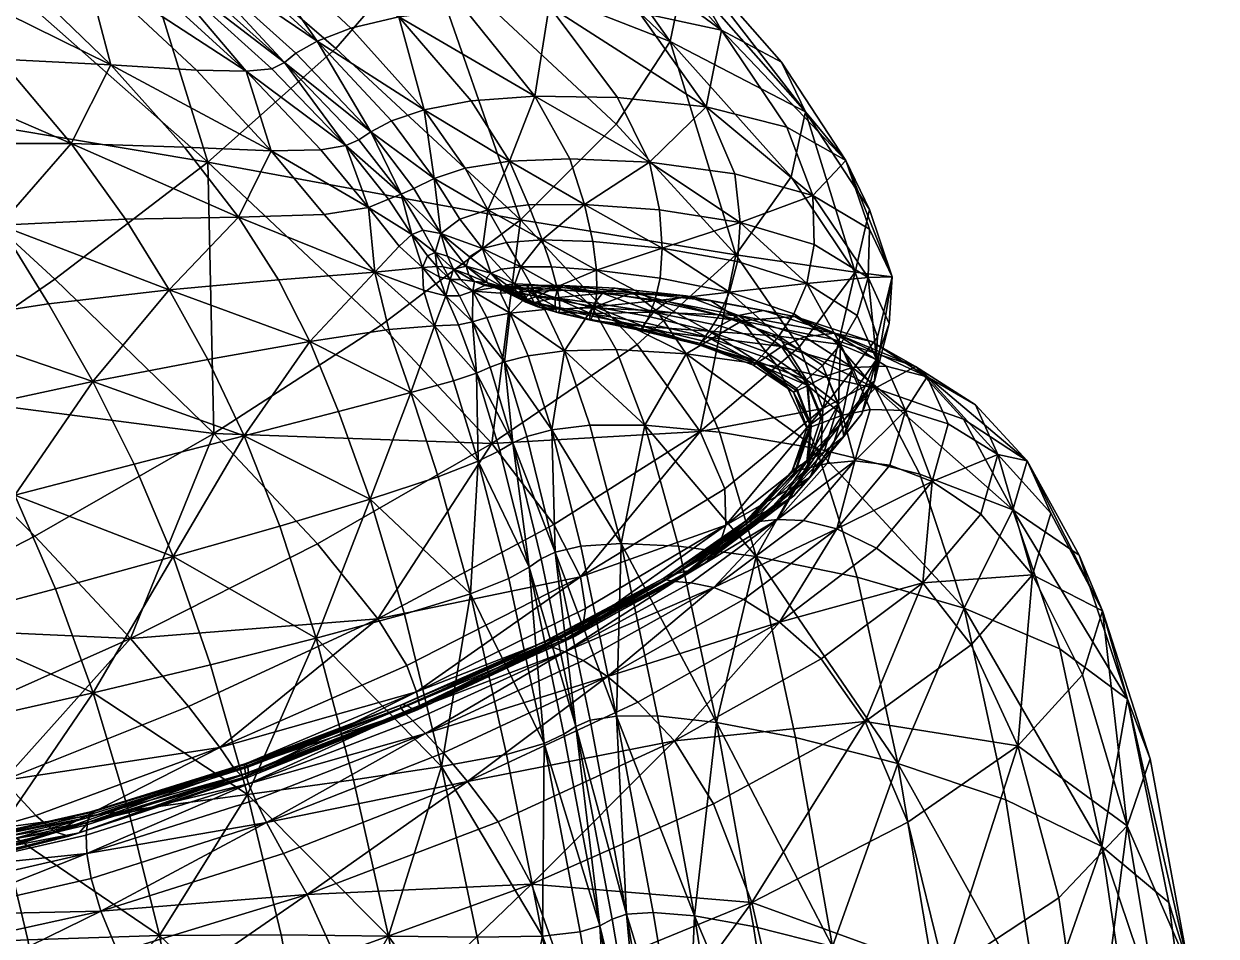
# Model space of a CAD drawing. Header units: millimetres. Extents: x -7995 to 5903, y -544 to 668.
# Drawn here: x -2632.6 to -2333.1, y 88.4 to 317.6 of the extents above; entities that cross this region are included whole.
import ezdxf

# ---------------------------------------------------------------- set-up
doc = ezdxf.new("R2010")
doc.units = ezdxf.units.MM
doc.layers.get('0').update_dxf_attribs({"true_color": 0x57e1c6})

msp = doc.modelspace()

# ---------------------------------------------------------------- meshes
at = {"color": 121, "true_color": 0xa6e5e5}
mesh = msp.add_polyface(dxfattribs=at)
corners = [(-2472.69, 342.7, 661.96), (-2466.71, 330.17, 708.91), (-2515.61, 377.35, 729.41), (-2521.26, 389.89, 682.78), (-2470.24, 313.19, 755.39), (-2519.07, 359.53, 774.91), (-2531.87, 337.28, 815.88), (-2483.78, 292.39, 797.77), (-2507.82, 268.4, 832.43), (-2535.76, 396.3, 638.36), (-2487.7, 350.13, 618.18), (-2508.25, 353.45, 579.36), (-2504.29, 299.45, 504.77), (-2483.44, 299.14, 525.49), (-2500.69, 322.03, 534.35), (-2521.98, 321.43, 512.29), (-2461.18, 296.74, 554.43), (-2478, 320.49, 564.85), (-2530.89, 353.64, 547.34), (-2475.43, 282.82, 520.37), (-2495.43, 283.72, 500.96), (-2434.44, 274.48, 581.95), (-2440.92, 291.63, 590.3), (-2457.37, 316.04, 602.27), (-2442.29, 307.97, 645.08), (-2426.09, 283.23, 631.85), (-2436.22, 295.52, 691.77), (-2439.81, 279.2, 738.54), (-2453.71, 259.53, 781.6), (-2520.27, 298.24, 493.54), (-2510.63, 283.13, 490.56), (-2532.04, 296.01, 489.35), (-2521.76, 281.37, 486.71), (-2538.38, 319.41, 500.19)]
mesh.append_faces([[corners[k] for k in face] for face in [(0, 1, 2), (2, 3, 0), (4, 5, 2), (2, 1, 4), (6, 7, 8), (4, 7, 6), (6, 5, 4), (0, 3, 9), (9, 10, 0), (11, 10, 9), (12, 13, 14), (14, 15, 12), (16, 17, 14), (14, 13, 16), (11, 18, 14), (14, 17, 11), (16, 13, 19), (12, 20, 19), (19, 13, 12), (21, 22, 16), (0, 10, 23), (23, 24, 0), (11, 17, 23), (23, 10, 11), (16, 22, 23), (23, 17, 16), (25, 24, 23), (23, 22, 25), (0, 24, 26), (26, 1, 0), (26, 24, 25), (4, 1, 26), (26, 27, 4), (28, 7, 4), (12, 29, 30), (30, 20, 12), (31, 32, 30), (30, 29, 31), (12, 15, 33), (33, 29, 12)]], dxfattribs={"vtx2": -1, "color": 121})
mesh = msp.add_polyface(dxfattribs=at)
corners = [(-2570.47, 285.74, 468.77), (-2592.3, 286.59, 437.12), (-2578.73, 269.05, 430.15), (-2620.74, 287.53, 394.14), (-2607.08, 268.52, 385.6), (-2596.15, 250.74, 377.76), (-2568.67, 253.25, 423.43), (-2617.27, 332.23, 489.19), (-2636.97, 332.71, 457.86), (-2610.74, 307.32, 446.43), (-2589.29, 305.99, 477.46), (-2662.8, 333.01, 414.58), (-2638.67, 308.7, 403.84), (-2670.62, 309.13, 351.84), (-2653.02, 287.53, 342.46), (-2658.2, 242.42, 268.51), (-2626.47, 247.25, 325.53), (-2638.67, 267.05, 333.61), (-2615.3, 227.7, 318.5), (-2586.41, 233.23, 370.15), (-2560.75, 237.76, 414.86), (-2584.88, 214.71, 867.63), (-2624.85, 253.44, 881.37), (-2586.42, 282.85, 870.81), (-2672.46, 297.28, 894.16), (-2638.64, 329, 885.08), (-2610.17, 359.69, 864.99), (-2554.24, 311.44, 848.97), (-2665.96, 225.12, 880.63), (-2576.77, 305.69, 494.78), (-2605.88, 332.37, 506.38), (-2600.09, 333.23, 513.06), (-2570.34, 306.34, 501.84), (-2594.42, 337.4, 509.34), (-2597.17, 334.88, 512.84), (-2567.12, 307.88, 502.09), (-2558.93, 313.26, 496.01), (-2589.12, 340.87, 506.17), (-2580.69, 344.76, 505.87)]
mesh.append_faces([[corners[k] for k in face] for face in [(0, 1, 2), (3, 4, 2), (2, 1, 3), (5, 6, 2), (2, 4, 5), (7, 8, 9), (9, 10, 7), (11, 12, 9), (9, 8, 11), (3, 1, 9), (9, 12, 3), (0, 10, 9), (9, 1, 0), (3, 12, 13), (13, 14, 3), (15, 16, 17), (5, 4, 17), (17, 16, 5), (3, 14, 17), (17, 4, 3), (18, 16, 15), (5, 16, 18), (18, 19, 5), (5, 19, 20), (21, 22, 23), (24, 25, 23), (23, 22, 24), (26, 27, 23), (23, 25, 26), (24, 22, 28), (7, 10, 29), (29, 30, 7), (29, 10, 0), (31, 30, 29), (29, 32, 31), (33, 34, 35), (31, 32, 35), (35, 34, 31), (36, 37, 33), (38, 37, 36)]], dxfattribs={"vtx2": -1, "color": 121})
mesh = msp.add_polyface(dxfattribs=at)
corners = [(-2507.82, 268.4, 832.43), (-2554.24, 311.44, 848.97), (-2531.87, 337.28, 815.88), (-2610.17, 359.69, 864.99), (-2578.73, 269.05, 430.15), (-2557.2, 269.68, 463.37), (-2570.47, 285.74, 468.77), (-2586.42, 282.85, 870.81), (-2552.15, 351.68, 523.93), (-2521.98, 321.43, 512.29), (-2500.69, 322.03, 534.35), (-2558.03, 285.99, 486.49), (-2576.77, 305.69, 494.78), (-2551.77, 287.01, 493.96), (-2570.34, 306.34, 501.84), (-2546.06, 271.5, 481.38), (-2541.04, 273.52, 488.86), (-2527.89, 264.94, 488.34), (-2534.64, 276.26, 488.97), (-2537.85, 274.81, 490.5), (-2545.49, 290.49, 492.41), (-2548.46, 288.46, 494.87), (-2535.17, 264.69, 485.89), (-2567.12, 307.88, 502.09), (-2564.27, 310.21, 499), (-2594.42, 337.4, 509.34), (-2558.93, 313.26, 496.01), (-2540.23, 293.21, 489.77), (-2532.04, 296.01, 489.35), (-2550.5, 316.51, 495.58), (-2580.69, 344.76, 505.87), (-2529.51, 278.77, 486.94), (-2521.76, 281.37, 486.71), (-2568.56, 348.54, 510.95), (-2538.38, 319.41, 500.19), (-2520.27, 298.24, 493.54)]
mesh.append_faces([[corners[k] for k in face] for face in [(0, 1, 2), (2, 1, 3), (4, 5, 6), (7, 1, 0), (8, 9, 10), (6, 11, 12), (13, 14, 12), (12, 11, 13), (13, 11, 15), (15, 16, 13), (6, 5, 15), (15, 11, 6), (17, 18, 19), (20, 21, 19), (19, 18, 20), (13, 16, 19), (19, 21, 13), (19, 16, 22), (23, 24, 25), (13, 21, 23), (23, 14, 13), (20, 24, 23), (23, 21, 20), (25, 24, 26), (20, 27, 26), (26, 24, 20), (28, 29, 26), (26, 27, 28), (26, 29, 30), (31, 18, 17), (28, 27, 31), (31, 32, 28), (20, 18, 31), (31, 27, 20), (8, 33, 34), (34, 9, 8), (30, 29, 34), (34, 33, 30), (28, 35, 34), (34, 29, 28)]], dxfattribs={"vtx2": -1, "color": 121})
mesh = msp.add_polyface(dxfattribs=at)
corners = [(-2491.76, 272.23, 500.45), (-2472.93, 270.91, 518.59), (-2475.43, 282.82, 520.37), (-2495.43, 283.72, 500.96), (-2452.63, 267.72, 544.36), (-2453.98, 279.91, 547.72), (-2461.18, 296.74, 554.43), (-2420.54, 253.87, 615.27), (-2420.16, 266.02, 622.01), (-2434.44, 274.48, 581.95), (-2434.08, 262.2, 576.88), (-2426.09, 283.23, 631.85), (-2440.92, 291.63, 590.3), (-2420.14, 270.94, 677.8), (-2436.22, 295.52, 691.77), (-2423.78, 255.21, 724.27), (-2439.81, 279.2, 738.54), (-2414.48, 254.01, 666.82), (-2507.82, 268.4, 832.43), (-2483.78, 292.39, 797.77), (-2453.71, 259.53, 781.6), (-2470.24, 313.19, 755.39), (-2516.07, 270.85, 487.29), (-2521.76, 281.37, 486.71), (-2529.51, 278.77, 486.94), (-2523.12, 268.54, 487.38), (-2510.63, 283.13, 490.56), (-2505.88, 272.15, 490.83), (-2435.95, 252.36, 574.76), (-2489.64, 262.95, 502.82), (-2472.23, 261.26, 519.75), (-2453.3, 257.87, 543.98), (-2502.42, 263.37, 493.91), (-2511.4, 262.7, 490.72), (-2507.77, 256.58, 495.69), (-2527.89, 264.94, 488.34), (-2520.64, 259.06, 492.4), (-2517.37, 261.16, 490.94)]
mesh.append_faces([[corners[k] for k in face] for face in [(0, 1, 2), (2, 3, 0), (4, 5, 2), (2, 1, 4), (2, 5, 6), (7, 8, 9), (9, 10, 7), (11, 12, 9), (9, 8, 11), (6, 5, 9), (4, 10, 9), (9, 5, 4), (11, 13, 14), (15, 16, 14), (14, 13, 15), (11, 8, 17), (17, 13, 11), (18, 19, 20), (21, 16, 20), (20, 16, 15), (22, 23, 24), (24, 25, 22), (0, 3, 26), (26, 27, 0), (22, 27, 26), (26, 23, 22), (28, 10, 4), (0, 29, 30), (30, 1, 0), (4, 1, 30), (30, 31, 4), (0, 27, 32), (32, 29, 0), (22, 33, 32), (32, 27, 22), (32, 33, 34), (35, 36, 37), (37, 25, 35), (22, 25, 37), (37, 33, 22)]], dxfattribs={"vtx2": -1, "color": 121})
mesh = msp.add_polyface(dxfattribs=at)
corners = [(-2544.43, 255.17, 462.29), (-2557.2, 269.68, 463.37), (-2578.73, 269.05, 430.15), (-2568.67, 253.25, 423.43), (-2560.75, 237.76, 414.86), (-2540.91, 240.77, 447.84), (-2596.15, 250.74, 377.76), (-2529.46, 241.75, 464.32), (-2532.21, 250.72, 472.75), (-2526.57, 249.28, 476.68), (-2523.44, 242, 470.17), (-2507.82, 268.4, 832.43), (-2542.86, 241.86, 855.73), (-2586.42, 282.85, 870.81), (-2584.88, 214.71, 867.63), (-2538.37, 261.76, 479.18), (-2546.06, 271.5, 481.38), (-2535.17, 264.69, 485.89), (-2541.04, 273.52, 488.86), (-2537.85, 274.81, 490.5), (-2532.41, 265.76, 488.03), (-2527.89, 264.94, 488.34), (-2523.12, 268.54, 487.38), (-2529.51, 278.77, 486.94), (-2532.49, 256.36, 479.6), (-2528.25, 254, 481.17), (-2528.87, 256.6, 483.71), (-2531.21, 259.3, 484.36), (-2524.72, 255.96, 487.46), (-2527.32, 256.52, 484.94), (-2525.48, 253.38, 482.4), (-2523.19, 249.28, 478.1), (-2529.27, 260.16, 486.5), (-2526.19, 259.21, 488.52), (-2521.49, 256.72, 492.94)]
mesh.append_faces([[corners[k] for k in face] for face in [(0, 1, 2), (2, 3, 0), (0, 3, 4), (4, 5, 0), (4, 3, 6), (0, 5, 7), (7, 8, 0), (9, 8, 7), (7, 10, 9), (11, 12, 13), (13, 12, 14), (0, 15, 16), (16, 1, 0), (17, 18, 16), (16, 15, 17), (19, 20, 21), (17, 20, 19), (21, 22, 23), (0, 8, 24), (24, 15, 0), (9, 25, 24), (24, 8, 9), (26, 27, 24), (24, 25, 26), (17, 15, 24), (24, 27, 17), (28, 29, 30), (26, 25, 30), (30, 29, 26), (9, 31, 30), (30, 25, 9), (21, 20, 32), (32, 33, 21), (17, 27, 32), (32, 20, 17), (26, 29, 32), (32, 27, 26), (28, 33, 32), (32, 29, 28), (21, 33, 34)]], dxfattribs={"vtx2": -1, "color": 121})
mesh = msp.add_polyface(dxfattribs=at)
corners = [(-2414.48, 254.01, 666.82), (-2420.16, 266.02, 622.01), (-2420.54, 253.87, 615.27), (-2423.78, 255.21, 724.27), (-2420.14, 270.94, 677.8), (-2453.71, 259.53, 781.6), (-2478.57, 237.02, 817.17), (-2507.82, 268.4, 832.43), (-2434.08, 262.2, 576.88), (-2435.95, 252.36, 574.76), (-2452.63, 267.72, 544.36), (-2453.3, 257.87, 543.98), (-2455.31, 250.17, 545.56), (-2488.72, 255.7, 506.9), (-2472.8, 253.69, 522.75), (-2472.23, 261.26, 519.75), (-2489.64, 262.95, 502.82), (-2474.12, 248.02, 526.48), (-2488.65, 250.28, 511.53), (-2507.77, 256.58, 495.69), (-2500.08, 256.58, 498.61), (-2502.42, 263.37, 493.91), (-2509.06, 250.44, 504.44), (-2507.14, 249.85, 504.63), (-2509.26, 252.29, 500.71), (-2511.38, 252.05, 501.84), (-2503.67, 249.09, 505.3), (-2505.22, 252.12, 500.9), (-2512.63, 255.96, 495.95), (-2498.69, 251.55, 503.75), (-2512.17, 251.4, 502.96), (-2508.75, 249.6, 506.21), (-2504.9, 250.42, 474.99), (-2506.16, 251.87, 483.92), (-2512.61, 251.67, 485.01), (-2512.89, 249.97, 476.15), (-2506.11, 251.2, 491.96), (-2510.91, 251.23, 492.75), (-2479.6, 250.12, 487.4), (-2484.09, 251.2, 495.52), (-2497.02, 251.9, 486.71), (-2494.19, 250.69, 478.02), (-2487.23, 249.91, 502.85), (-2498.58, 250.89, 494.61), (-2509.1, 249.87, 498.81)]
mesh.append_faces([[corners[k] for k in face] for face in [(0, 1, 2), (3, 4, 0), (5, 6, 7), (2, 8, 9), (10, 11, 9), (9, 11, 12), (13, 14, 15), (15, 16, 13), (12, 11, 15), (15, 14, 12), (12, 14, 17), (13, 18, 17), (17, 14, 13), (19, 20, 21), (13, 16, 21), (21, 20, 13), (22, 23, 24), (24, 25, 22), (26, 27, 24), (19, 28, 24), (24, 27, 19), (13, 20, 29), (29, 18, 13), (19, 27, 29), (29, 20, 19), (29, 27, 26), (30, 31, 22), (32, 33, 34), (34, 35, 32), (36, 37, 34), (34, 33, 36), (38, 39, 40), (40, 41, 38), (42, 43, 40), (40, 39, 42), (36, 33, 40), (40, 43, 36), (32, 41, 40), (40, 33, 32), (44, 37, 36)]], dxfattribs={"vtx2": -1, "color": 121})
mesh = msp.add_polyface(dxfattribs=at)
corners = [(-2519.79, 250.41, 479.54), (-2523.19, 249.28, 478.1), (-2519.88, 242.77, 471.28), (-2516.35, 243.82, 469.51), (-2526.57, 249.28, 476.68), (-2523.44, 242, 470.17), (-2518.9, 229.82, 461.22), (-2511.91, 232.67, 458.97), (-2529.46, 241.75, 464.32), (-2510.43, 244.91, 466.72), (-2512.89, 249.97, 476.15), (-2505.91, 234.21, 455.83), (-2504.9, 250.42, 474.99), (-2501.7, 245.79, 465.61), (-2515.02, 212.18, 841.46), (-2542.86, 241.86, 855.73), (-2507.82, 268.4, 832.43), (-2509.06, 250.44, 504.44), (-2508.75, 249.6, 506.21), (-2506.17, 248.32, 507.12), (-2507.14, 249.85, 504.63), (-2508.59, 248.95, 506.87), (-2506.05, 247.61, 507.84), (-2503.1, 246.39, 508.51), (-2503.67, 249.09, 505.3), (-2509.09, 249.05, 503.31), (-2507.52, 248.4, 503.35), (-2506.5, 247.65, 506.47), (-2508.8, 248.81, 505.56), (-2504.44, 247.59, 503.84), (-2503.62, 246.54, 507.14), (-2509.26, 252.29, 500.71), (-2511.9, 250.33, 502.19), (-2511.01, 250.11, 500.41), (-2512.16, 250.71, 503.32), (-2512.17, 251.4, 502.96), (-2509.1, 249.87, 498.81), (-2506.11, 251.2, 491.96), (-2505.41, 249.46, 498.69)]
mesh.append_faces([[corners[k] for k in face] for face in [(0, 1, 2), (2, 3, 0), (4, 5, 2), (2, 1, 4), (2, 5, 6), (7, 3, 2), (6, 5, 8), (0, 3, 9), (9, 10, 0), (7, 11, 9), (9, 3, 7), (12, 10, 9), (9, 13, 12), (14, 15, 16), (17, 18, 19), (19, 20, 17), (21, 22, 19), (19, 18, 21), (19, 22, 23), (24, 20, 19), (25, 26, 27), (27, 28, 25), (29, 30, 27), (27, 26, 29), (23, 22, 27), (21, 28, 27), (27, 22, 21), (31, 20, 24), (25, 28, 32), (32, 33, 25), (21, 34, 32), (32, 28, 21), (21, 18, 35), (35, 34, 21), (25, 33, 36), (36, 26, 25), (37, 38, 36), (29, 26, 36), (36, 38, 29)]], dxfattribs={"vtx2": -1, "color": 121})
mesh = msp.add_polyface(dxfattribs=at)
corners = [(-2479.6, 250.12, 487.4), (-2494.19, 250.69, 478.02), (-2489.74, 246.21, 468.89), (-2504.9, 250.42, 474.99), (-2501.7, 245.79, 465.61), (-2496.78, 235.42, 454.78), (-2483.83, 235.78, 458.27), (-2510.43, 244.91, 466.72), (-2505.91, 234.21, 455.83), (-2507.82, 268.4, 832.43), (-2478.57, 237.02, 817.17), (-2515.02, 212.18, 841.46), (-2477.53, 240.87, 530.95), (-2490.54, 243.39, 516.9), (-2490.27, 244.84, 513.85), (-2490.28, 243.12, 518.21), (-2503.1, 246.39, 508.51), (-2503.04, 247.21, 507.87), (-2506.17, 248.32, 507.12), (-2503.67, 249.09, 505.3), (-2506.5, 247.65, 506.47), (-2503.62, 246.54, 507.14), (-2498.77, 245.2, 509.79), (-2499.13, 246.48, 506.51), (-2498.32, 244.98, 511.16), (-2504.44, 247.59, 503.84), (-2489.1, 246.49, 515.54), (-2498.05, 248.07, 508.15), (-2498, 245.91, 510.62), (-2489.72, 244.13, 517.76), (-2488.65, 250.28, 511.53), (-2498.69, 251.55, 503.75), (-2499.17, 248.73, 501.33), (-2489.23, 247.4, 509.06), (-2505.41, 249.46, 498.69), (-2506.11, 251.2, 491.96), (-2498.58, 250.89, 494.61), (-2487.23, 249.91, 502.85)]
mesh.append_faces([[corners[k] for k in face] for face in [(0, 1, 2), (3, 4, 2), (2, 1, 3), (5, 6, 2), (2, 4, 5), (5, 4, 7), (7, 8, 5), (9, 10, 11), (12, 13, 14), (15, 13, 12), (16, 17, 18), (18, 17, 19), (20, 21, 16), (14, 13, 22), (22, 23, 14), (15, 24, 22), (22, 13, 15), (16, 21, 22), (22, 24, 16), (25, 23, 22), (22, 21, 25), (26, 27, 28), (28, 29, 26), (19, 17, 28), (28, 27, 19), (16, 24, 28), (28, 17, 16), (15, 29, 28), (28, 24, 15), (26, 30, 31), (31, 27, 26), (19, 27, 31), (14, 23, 32), (32, 33, 14), (25, 34, 32), (32, 23, 25), (35, 36, 32), (32, 34, 35), (37, 33, 32), (32, 36, 37)]], dxfattribs={"vtx2": -1, "color": 121})
mesh = msp.add_polyface(dxfattribs=at)
corners = [(-2519.79, 250.41, 479.54), (-2522.95, 253.37, 484.96), (-2525.48, 253.38, 482.4), (-2523.19, 249.28, 478.1), (-2524.72, 255.96, 487.46), (-2515.3, 254.95, 497.44), (-2512.63, 255.96, 495.95), (-2517.37, 261.16, 490.94), (-2520.64, 259.06, 492.4), (-2507.77, 256.58, 495.69), (-2511.4, 262.7, 490.72), (-2511.38, 252.05, 501.84), (-2509.26, 252.29, 500.71), (-2521.49, 256.72, 492.94), (-2527.89, 264.94, 488.34), (-2520.8, 254.53, 492.37), (-2526.19, 259.21, 488.52), (-2516.35, 252.64, 498.16), (-2516.41, 253.77, 498.25), (-2516.87, 251.82, 487.9), (-2519.43, 252.83, 490.52), (-2513.78, 251.32, 495.05), (-2515.54, 251.8, 496.97), (-2511.9, 250.33, 502.19), (-2512.16, 250.71, 503.32), (-2511.01, 250.11, 500.41), (-2509.06, 250.44, 504.44), (-2512.17, 251.4, 502.96), (-2512.89, 249.97, 476.15), (-2512.61, 251.67, 485.01), (-2510.91, 251.23, 492.75), (-2509.1, 249.87, 498.81)]
mesh.append_faces([[corners[k] for k in face] for face in [(0, 1, 2), (2, 3, 0), (2, 1, 4), (5, 6, 7), (7, 8, 5), (9, 10, 7), (7, 6, 9), (5, 11, 12), (12, 6, 5), (13, 8, 14), (4, 15, 13), (13, 16, 4), (17, 18, 13), (13, 15, 17), (5, 8, 13), (13, 18, 5), (0, 19, 20), (20, 1, 0), (21, 22, 20), (20, 19, 21), (17, 15, 20), (20, 22, 17), (4, 1, 20), (20, 15, 4), (17, 22, 23), (23, 24, 17), (21, 25, 23), (23, 22, 21), (26, 11, 27), (5, 18, 27), (27, 11, 5), (17, 24, 27), (27, 18, 17), (0, 28, 29), (29, 19, 0), (21, 19, 29), (29, 30, 21), (21, 30, 31), (31, 25, 21)]], dxfattribs={"vtx2": -1, "color": 121})
mesh = msp.add_polyface(dxfattribs=at)
corners = [(-2489.74, 246.21, 468.89), (-2473.59, 245.5, 478.78), (-2479.6, 250.12, 487.4), (-2466.27, 234.68, 468.61), (-2483.83, 235.78, 458.27), (-2462.72, 215.18, 803.31), (-2478.57, 237.02, 817.17), (-2453.71, 259.53, 781.6), (-2452.24, 242.99, 497.52), (-2460.03, 248.02, 505.28), (-2448.6, 232.23, 577.86), (-2462.6, 237.27, 551.43), (-2460.91, 238.9, 549.43), (-2489.1, 246.49, 515.54), (-2489.72, 244.13, 517.76), (-2476.87, 241.58, 531.69), (-2475.65, 244.04, 529.83), (-2490.28, 243.12, 518.21), (-2477.57, 240.55, 532.06), (-2462.97, 236.92, 552.26), (-2462.2, 237.93, 551.96), (-2460.46, 240.39, 550.56), (-2490.27, 244.84, 513.85), (-2476.55, 242.44, 528.34), (-2477.53, 240.87, 530.95), (-2474.12, 248.02, 526.48), (-2488.65, 250.28, 511.53), (-2457.93, 244.41, 548.09), (-2455.31, 250.17, 545.56), (-2466.26, 249.23, 512.47), (-2484.09, 251.2, 495.52), (-2453.05, 244.36, 541.99), (-2471.01, 247.87, 518.87), (-2487.23, 249.91, 502.85), (-2489.23, 247.4, 509.06), (-2474.41, 245.19, 524.23), (-2457.75, 241.7, 546.24)]
mesh.append_faces([[corners[k] for k in face] for face in [(0, 1, 2), (3, 1, 0), (0, 4, 3), (5, 6, 7), (2, 1, 8), (8, 9, 2), (8, 1, 3), (10, 11, 12), (13, 14, 15), (15, 16, 13), (17, 18, 15), (15, 14, 17), (19, 20, 15), (15, 18, 19), (21, 16, 15), (15, 20, 21), (22, 23, 24), (12, 11, 24), (24, 23, 12), (19, 18, 24), (24, 11, 19), (24, 18, 17), (13, 16, 25), (25, 26, 13), (21, 27, 25), (25, 16, 21), (25, 27, 28), (2, 9, 29), (29, 30, 2), (31, 32, 29), (33, 30, 29), (29, 32, 33), (22, 34, 35), (35, 23, 22), (33, 32, 35), (35, 34, 33), (31, 36, 35), (35, 32, 31), (12, 23, 35), (35, 36, 12)]], dxfattribs={"vtx2": -1, "color": 121})
mesh = msp.add_polyface(dxfattribs=at)
corners = [(-2420.54, 253.87, 615.27), (-2415.23, 242.27, 658.65), (-2414.48, 254.01, 666.82), (-2418.91, 227.78, 703.15), (-2418.15, 238.85, 712.5), (-2423.78, 255.21, 724.27), (-2431.92, 220.96, 755.16), (-2437.73, 236.47, 767.4), (-2453.71, 259.53, 781.6), (-2462.72, 215.18, 803.31), (-2438.9, 244.03, 530.84), (-2429.35, 238.41, 524.21), (-2408.57, 231.47, 557.93), (-2419.63, 237.79, 563.24), (-2466.27, 234.68, 468.61), (-2443.26, 231.5, 488.12), (-2452.24, 242.99, 497.52), (-2460.03, 248.02, 505.28), (-2460.46, 240.39, 550.56), (-2462.2, 237.93, 551.96), (-2448.48, 232.84, 578.14), (-2446.32, 235.21, 577.28), (-2423.29, 244.31, 611.38), (-2418.4, 233.29, 653.1), (-2427.43, 237.04, 609.61), (-2435.95, 252.36, 574.76), (-2455.31, 250.17, 545.56), (-2439.19, 244.74, 574.71), (-2442.94, 239.1, 575.84), (-2431.99, 231.76, 609.23), (-2457.93, 244.41, 548.09), (-2446.78, 245.58, 536.81), (-2466.26, 249.23, 512.47), (-2453.05, 244.36, 541.99), (-2424.4, 231.22, 606.83), (-2436.47, 238.95, 571.53), (-2428.93, 239.84, 567.78), (-2460.91, 238.9, 549.43), (-2457.75, 241.7, 546.24), (-2442.26, 236.49, 574.47), (-2446.3, 233.8, 576.59)]
mesh.append_faces([[corners[k] for k in face] for face in [(0, 1, 2), (3, 4, 2), (2, 1, 3), (2, 4, 5), (5, 4, 6), (6, 7, 5), (5, 7, 8), (8, 7, 9), (10, 11, 12), (12, 13, 10), (14, 15, 16), (10, 17, 16), (16, 11, 10), (18, 19, 20), (20, 21, 18), (0, 22, 23), (23, 1, 0), (23, 22, 24), (25, 22, 0), (26, 27, 25), (24, 22, 25), (25, 27, 24), (24, 27, 28), (28, 29, 24), (26, 30, 28), (28, 27, 26), (18, 21, 28), (28, 30, 18), (10, 31, 32), (32, 17, 10), (32, 31, 33), (34, 35, 36), (33, 31, 36), (36, 35, 33), (10, 13, 36), (36, 31, 10), (37, 38, 39), (39, 40, 37), (33, 35, 39), (39, 38, 33)]], dxfattribs={"vtx2": -1, "color": 121})
mesh = msp.add_polyface(dxfattribs=at)
corners = [(-2676.95, 135.85, 133.69), (-2685.47, 159.63, 138.49), (-2712.21, 152.75, 90.53), (-2704.38, 130.03, 87.58), (-2695.43, 182.81, 142.43), (-2615.25, 149.51, 239.99), (-2624.72, 175.62, 248.79), (-2655.57, 167.42, 192.57), (-2646.45, 142.48, 185.75), (-2634.92, 199.19, 255.84), (-2665.78, 190.92, 198.12), (-2658.2, 242.42, 268.51), (-2689.93, 235.9, 208.41), (-2677.2, 213.56, 203.15), (-2646.02, 221.15, 262.1), (-2719.81, 228.61, 149.9), (-2706.87, 205.7, 146.06), (-2615.3, 227.7, 318.5), (-2604.93, 207, 311.39), (-2595.15, 183.74, 303.13), (-2673.73, 166.25, 856.96), (-2651.69, 142.73, 845.6), (-2692.24, 127.63, 823.74), (-2712.53, 148.8, 834.27), (-2637.75, 127.46, 834.61), (-2706.2, 199.79, 868.56), (-2665.96, 225.12, 880.63), (-2629.84, 188.86, 868.06), (-2584.88, 214.71, 867.63), (-2624.85, 253.44, 881.37), (-2591.24, 146.05, 843.93), (-2583.43, 135.78, 832.67), (-2605.82, 163.12, 855.77), (-2638.34, 115.54, 176.91)]
mesh.append_faces([[corners[k] for k in face] for face in [(0, 1, 2), (2, 3, 0), (2, 1, 4), (5, 6, 7), (7, 8, 5), (9, 10, 7), (7, 6, 9), (4, 1, 7), (7, 10, 4), (0, 8, 7), (7, 1, 0), (11, 12, 13), (13, 14, 11), (15, 16, 13), (13, 12, 15), (4, 10, 13), (13, 16, 4), (9, 14, 13), (13, 10, 9), (11, 14, 17), (9, 18, 17), (17, 14, 9), (19, 6, 5), (9, 6, 19), (19, 18, 9), (20, 21, 22), (22, 23, 20), (22, 21, 24), (20, 25, 26), (26, 27, 20), (28, 27, 26), (26, 29, 28), (24, 30, 31), (20, 27, 32), (32, 21, 20), (32, 27, 28), (24, 21, 32), (32, 30, 24), (5, 8, 33), (33, 8, 0)]], dxfattribs={"vtx2": -1, "color": 121})
mesh = msp.add_polyface(dxfattribs=at)
corners = [(-2518.9, 229.82, 461.22), (-2515.44, 231.3, 461.78), (-2519.88, 242.77, 471.28), (-2511.91, 232.67, 458.97), (-2520.41, 174.39, 411.02), (-2510.81, 178.23, 427.42), (-2518.46, 207.68, 442.49), (-2528.51, 203.75, 425.29), (-2505.71, 181.07, 433.7), (-2513.01, 210.41, 449.4), (-2524.71, 227.92, 454.26), (-2509.74, 212.36, 449.43), (-2506.22, 213.95, 446.01), (-2502.62, 183.19, 433.26), (-2500.02, 215.61, 442.58), (-2505.91, 234.21, 455.83), (-2515.02, 212.18, 841.46), (-2499.47, 191.77, 828.13), (-2543.73, 168.11, 841.72), (-2533.96, 149.75, 818.97), (-2536.45, 156.36, 829.87), (-2492.77, 178.62, 815.89), (-2491.48, 170.71, 804.88), (-2511.33, 134.04, 391.97), (-2501.9, 136.75, 407.43), (-2500.98, 162.74, 773.5), (-2501.78, 162.4, 772.72), (-2537.97, 146.39, 785.09), (-2536.29, 146.2, 788.96), (-2499.23, 162.91, 776.13), (-2501.46, 161.83, 773.67), (-2499.83, 160.98, 776.24), (-2536.93, 144.42, 788.78), (-2533.7, 145.2, 800.78), (-2533.21, 146.33, 809.2), (-2492.16, 166.02, 795.26), (-2494.14, 163.71, 787.16), (-2534.89, 145.45, 793.95), (-2496.73, 162.95, 780.73), (-2531.7, 139.32, 798.55), (-2534.91, 142.47, 793.24), (-2496.71, 159.81, 780.31), (-2492.1, 157.59, 785.09)]
mesh.append_faces([[corners[k] for k in face] for face in [(0, 1, 2), (2, 1, 3), (4, 5, 6), (6, 7, 4), (8, 9, 6), (6, 5, 8), (0, 10, 6), (6, 9, 0), (3, 1, 11), (11, 12, 3), (0, 9, 11), (11, 1, 0), (8, 13, 11), (11, 9, 8), (3, 12, 14), (14, 15, 3), (16, 17, 18), (19, 20, 21), (21, 22, 19), (18, 17, 21), (21, 20, 18), (4, 23, 24), (24, 5, 4), (8, 5, 24), (25, 26, 27), (28, 29, 25), (30, 31, 32), (27, 26, 30), (33, 34, 35), (35, 36, 33), (19, 22, 35), (35, 34, 19), (28, 37, 38), (38, 29, 28), (33, 36, 38), (38, 37, 33), (39, 40, 41), (41, 42, 39), (32, 31, 41), (41, 40, 32)]], dxfattribs={"vtx2": -1, "color": 121})
mesh = msp.add_polyface(dxfattribs=at)
corners = [(-2431.92, 220.96, 755.16), (-2432.34, 210.77, 744.92), (-2456.28, 191.62, 780.12), (-2462.72, 215.18, 803.31), (-2437.73, 236.47, 767.4), (-2452.24, 242.99, 497.52), (-2443.26, 231.5, 488.12), (-2418.72, 226.08, 515.79), (-2433.48, 210.9, 475.98), (-2457.86, 214.99, 455.83), (-2448.61, 183.75, 439.37), (-2439.56, 205.32, 684.45), (-2438.66, 205.3, 684.94), (-2450.56, 192.41, 721.23), (-2435.78, 205.94, 685.99), (-2447.93, 192.57, 722.94), (-2435.9, 207.63, 685.7), (-2438.6, 206.07, 684.65), (-2450.32, 193.29, 720.89), (-2447.75, 194.43, 722.56), (-2451.31, 192.64, 720.5), (-2435.99, 228.17, 609.53), (-2438.46, 225.98, 609.78), (-2434.91, 217.01, 646.45), (-2439.3, 225.08, 609.89), (-2435.81, 216.18, 646.42), (-2434.84, 216.34, 646.62), (-2438.4, 225.38, 609.75), (-2435.66, 226.77, 609.27), (-2448.6, 232.23, 577.86), (-2446.3, 233.8, 576.59), (-2449.28, 231.88, 578.36), (-2446.32, 235.21, 577.28), (-2448.48, 232.84, 578.14), (-2435.08, 203.66, 736.69), (-2439.19, 198.98, 730.31), (-2461.43, 182.17, 763.56), (-2443.72, 196.12, 725.65), (-2426.63, 213.9, 691.11), (-2431.58, 210.07, 687.74), (-2431.99, 231.76, 609.23), (-2442.94, 239.1, 575.84), (-2442.26, 236.49, 574.47), (-2430.81, 207.17, 687.46), (-2443.28, 193.03, 725.48)]
mesh.append_faces([[corners[k] for k in face] for face in [(0, 1, 2), (3, 4, 0), (5, 6, 7), (8, 9, 10), (11, 12, 13), (14, 15, 13), (13, 12, 14), (16, 17, 18), (18, 19, 16), (11, 20, 18), (18, 17, 11), (21, 22, 23), (24, 25, 23), (23, 22, 24), (11, 17, 23), (23, 25, 11), (23, 17, 16), (14, 12, 26), (11, 25, 26), (26, 12, 11), (24, 27, 26), (26, 25, 24), (28, 27, 29), (29, 30, 28), (24, 31, 29), (29, 27, 24), (21, 32, 33), (33, 22, 21), (24, 22, 33), (33, 31, 24), (2, 1, 34), (34, 35, 36), (37, 35, 38), (16, 19, 37), (37, 39, 16), (21, 40, 41), (41, 32, 21), (28, 30, 42), (14, 43, 44), (44, 15, 14)]], dxfattribs={"vtx2": -1, "color": 121})
mesh = msp.add_polyface(dxfattribs=at)
corners = [(-2418.91, 227.78, 703.15), (-2432.34, 210.77, 744.92), (-2431.92, 220.96, 755.16), (-2418.15, 238.85, 712.5), (-2418.72, 226.08, 515.79), (-2429.35, 238.41, 524.21), (-2452.24, 242.99, 497.52), (-2448.61, 183.75, 439.37), (-2423.27, 178.54, 460.01), (-2433.48, 210.9, 475.98), (-2443.26, 231.5, 488.12), (-2434.91, 217.01, 646.45), (-2432.25, 218.92, 646.85), (-2435.99, 228.17, 609.53), (-2435.9, 207.63, 685.7), (-2435.66, 226.77, 609.27), (-2431.92, 217.42, 646.92), (-2434.84, 216.34, 646.62), (-2438.4, 225.38, 609.75), (-2435.78, 205.94, 685.99), (-2422.08, 219.63, 696.13), (-2435.08, 203.66, 736.69), (-2426.63, 213.9, 691.11), (-2439.19, 198.98, 730.31), (-2427.43, 237.04, 609.61), (-2422.98, 226.67, 649.64), (-2418.4, 233.29, 653.1), (-2427.93, 222.01, 647.73), (-2431.99, 231.76, 609.23), (-2431.58, 210.07, 687.74), (-2443.72, 196.12, 725.65), (-2428.93, 239.84, 567.78), (-2415.95, 231.59, 604.64), (-2424.4, 231.22, 606.83), (-2442.26, 236.49, 574.47), (-2430.98, 229.17, 608.33), (-2436.47, 238.95, 571.53), (-2428.38, 190.73, 730.8), (-2436.72, 192.77, 728.29), (-2423.86, 207.81, 688.92), (-2443.28, 193.03, 725.48), (-2430.81, 207.17, 687.46), (-2426.94, 219.31, 647.2), (-2419.97, 220.73, 647.2)]
mesh.append_faces([[corners[k] for k in face] for face in [(0, 1, 2), (2, 3, 0), (4, 5, 6), (7, 8, 9), (4, 10, 9), (11, 12, 13), (14, 12, 11), (15, 16, 17), (17, 18, 15), (17, 16, 19), (0, 20, 21), (21, 1, 0), (22, 23, 21), (21, 20, 22), (24, 25, 26), (26, 25, 22), (13, 12, 27), (27, 28, 13), (14, 29, 27), (27, 12, 14), (22, 25, 27), (27, 29, 22), (24, 28, 27), (27, 25, 24), (22, 29, 30), (31, 32, 33), (34, 35, 15), (33, 35, 34), (34, 36, 33), (37, 38, 39), (39, 38, 40), (40, 41, 39), (15, 35, 42), (42, 16, 15), (33, 43, 42), (42, 35, 33), (39, 41, 42), (42, 43, 39), (19, 16, 42), (42, 41, 19)]], dxfattribs={"vtx2": -1, "color": 121})
mesh = msp.add_polyface(dxfattribs=at)
corners = [(-2577.31, 214.08, 362.02), (-2586.41, 233.23, 370.15), (-2615.3, 227.7, 318.5), (-2604.93, 207, 311.39), (-2615.25, 149.51, 239.99), (-2585.73, 156.53, 292.61), (-2595.15, 183.74, 303.13), (-2559.2, 163.23, 340.64), (-2568.3, 191.39, 352.64), (-2520.41, 174.39, 411.02), (-2528.51, 203.75, 425.29), (-2545.61, 198.19, 394.35), (-2536.98, 169.29, 381.11), (-2535.41, 224.93, 436.86), (-2553.54, 220.19, 404.98), (-2560.75, 237.76, 414.86), (-2540.91, 240.77, 447.84), (-2524.71, 227.92, 454.26), (-2529.46, 241.75, 464.32), (-2518.9, 229.82, 461.22), (-2518.46, 207.68, 442.49), (-2543.73, 168.11, 841.72), (-2558.85, 186.91, 854.36), (-2515.02, 212.18, 841.46), (-2584.88, 214.71, 867.63), (-2542.86, 241.86, 855.73), (-2536.45, 156.36, 829.87), (-2583.43, 135.78, 832.67), (-2591.24, 146.05, 843.93), (-2533.96, 149.75, 818.97), (-2605.82, 163.12, 855.77), (-2576.43, 123.97, 278.75), (-2527.7, 131.01, 363.41), (-2537.97, 146.39, 785.09), (-2537.38, 146.53, 786.03), (-2500.98, 162.74, 773.5), (-2536.29, 146.2, 788.96), (-2536.93, 144.42, 788.78), (-2537.88, 145.7, 786.03), (-2501.46, 161.83, 773.67)]
mesh.append_faces([[corners[k] for k in face] for face in [(0, 1, 2), (2, 3, 0), (4, 5, 6), (7, 8, 6), (6, 5, 7), (0, 3, 6), (6, 8, 0), (9, 10, 11), (11, 12, 9), (13, 14, 11), (11, 10, 13), (0, 8, 11), (11, 14, 0), (7, 12, 11), (11, 8, 7), (0, 14, 15), (15, 1, 0), (13, 16, 15), (15, 14, 13), (13, 17, 18), (18, 16, 13), (18, 17, 19), (13, 10, 20), (20, 17, 13), (21, 22, 23), (24, 25, 23), (23, 22, 24), (21, 26, 27), (27, 28, 21), (27, 26, 29), (24, 22, 30), (21, 28, 30), (30, 22, 21), (7, 5, 31), (9, 12, 32), (32, 12, 7), (33, 34, 35), (35, 34, 36), (37, 38, 39), (39, 38, 33)]], dxfattribs={"vtx2": -1, "color": 121})
mesh = msp.add_polyface(dxfattribs=at)
corners = [(-2404.43, 202.6, 690.16), (-2392.17, 194.38, 689.1), (-2406.8, 177.14, 732.66), (-2418.37, 185.87, 732.44), (-2405.65, 228.93, 601.66), (-2393.54, 221.9, 597.76), (-2387.91, 209.42, 642.81), (-2400.38, 217.07, 645.27), (-2380.52, 207.84, 591.63), (-2374.65, 194.69, 637.78), (-2379.25, 179.15, 685.12), (-2361.59, 170.11, 628.71), (-2396.51, 218.24, 550.63), (-2384.18, 195.49, 540.14), (-2367.49, 184.07, 581.93), (-2418.72, 226.08, 515.79), (-2407.55, 204.42, 504.45), (-2396.42, 170.8, 489.06), (-2419.63, 237.79, 563.24), (-2408.57, 231.47, 557.93), (-2429.35, 238.41, 524.21), (-2433.48, 210.9, 475.98), (-2426.63, 213.9, 691.11), (-2422.08, 219.63, 696.13), (-2418.4, 233.29, 653.1), (-2418.91, 227.78, 703.15), (-2415.23, 242.27, 658.65), (-2415.95, 231.59, 604.64), (-2428.93, 239.84, 567.78), (-2411.1, 220.42, 646.64), (-2415.03, 206.68, 689.96), (-2423.86, 207.81, 688.92), (-2419.97, 220.73, 647.2), (-2424.4, 231.22, 606.83), (-2428.38, 190.73, 730.8)]
mesh.append_faces([[corners[k] for k in face] for face in [(0, 1, 2), (2, 3, 0), (4, 5, 6), (6, 7, 4), (8, 9, 6), (6, 5, 8), (10, 1, 6), (6, 9, 10), (0, 7, 6), (6, 1, 0), (11, 9, 8), (8, 12, 13), (13, 14, 8), (15, 16, 13), (13, 12, 15), (13, 16, 17), (4, 18, 19), (19, 5, 4), (15, 12, 19), (19, 20, 15), (8, 5, 19), (19, 12, 8), (17, 16, 21), (21, 16, 15), (22, 23, 24), (25, 26, 24), (24, 23, 25), (4, 27, 28), (28, 18, 4), (4, 7, 29), (29, 27, 4), (0, 30, 29), (29, 7, 0), (31, 32, 29), (29, 30, 31), (33, 27, 29), (29, 32, 33), (31, 30, 34), (0, 3, 34), (34, 30, 0)]], dxfattribs={"vtx2": -1, "color": 121})
mesh = msp.add_polyface(dxfattribs=at)
corners = [(-2499.1, 184.86, 429.51), (-2506.22, 213.95, 446.01), (-2509.74, 212.36, 449.43), (-2502.62, 183.19, 433.26), (-2492.66, 186.35, 425.86), (-2500.02, 215.61, 442.58), (-2482.57, 187.06, 424.69), (-2490.39, 216.74, 441.5), (-2496.78, 235.42, 454.78), (-2505.91, 234.21, 455.83), (-2448.61, 183.75, 439.37), (-2457.86, 214.99, 455.83), (-2476.58, 216.74, 445.12), (-2468.13, 186.39, 428.4), (-2466.27, 234.68, 468.61), (-2483.83, 235.78, 458.27), (-2462.72, 215.18, 803.31), (-2499.47, 191.77, 828.13), (-2515.02, 212.18, 841.46), (-2478.57, 237.02, 817.17), (-2492.77, 178.62, 815.89), (-2456.54, 200.75, 790.92), (-2456.28, 191.62, 780.12), (-2431.92, 220.96, 755.16), (-2433.48, 210.9, 475.98), (-2443.26, 231.5, 488.12), (-2471.8, 178.28, 751.08), (-2451.31, 192.64, 720.5), (-2450.56, 192.41, 721.23), (-2439.56, 205.32, 684.45), (-2468.59, 179.47, 753.88), (-2447.75, 194.43, 722.56), (-2450.32, 193.29, 720.89), (-2462.97, 236.92, 552.26), (-2462.6, 237.27, 551.43), (-2448.6, 232.23, 577.86), (-2449.28, 231.88, 578.36), (-2460.91, 238.9, 549.43), (-2446.3, 233.8, 576.59), (-2448.48, 232.84, 578.14), (-2462.2, 237.93, 551.96), (-2435.08, 203.66, 736.69), (-2458.18, 185.68, 770.99), (-2461.43, 182.17, 763.56), (-2443.72, 196.12, 725.65), (-2439.19, 198.98, 730.31), (-2469.04, 177.51, 754.21), (-2447.93, 192.57, 722.94), (-2443.28, 193.03, 725.48)]
mesh.append_faces([[corners[k] for k in face] for face in [(0, 1, 2), (2, 3, 0), (0, 4, 5), (5, 1, 0), (6, 7, 5), (5, 4, 6), (8, 9, 5), (5, 7, 8), (10, 11, 12), (12, 13, 10), (14, 15, 12), (12, 11, 14), (8, 7, 12), (12, 15, 8), (6, 13, 12), (12, 7, 6), (16, 17, 18), (18, 19, 16), (20, 21, 22), (16, 21, 20), (20, 17, 16), (22, 21, 23), (23, 21, 16), (14, 11, 24), (24, 25, 14), (26, 27, 28), (28, 27, 29), (30, 31, 32), (32, 27, 26), (33, 34, 35), (35, 36, 33), (37, 38, 35), (33, 36, 39), (39, 40, 33), (41, 42, 22), (43, 42, 41), (44, 31, 30), (43, 45, 44), (46, 47, 48)]], dxfattribs={"vtx2": -1, "color": 121})
mesh = msp.add_polyface(dxfattribs=at)
corners = [(-2355.34, 147.94, 567.36), (-2372.35, 160.58, 525.26), (-2361.76, 110.89, 504.77), (-2396.42, 170.8, 489.06), (-2385.9, 122.59, 468.47), (-2448.61, 183.75, 439.37), (-2438.72, 138.3, 418.18), (-2413.02, 131.76, 439.14), (-2423.27, 178.54, 460.01), (-2442.81, 167.26, 768.22), (-2432.31, 158.04, 769.53), (-2469.16, 137.43, 795.75), (-2421.24, 142.27, 767.39), (-2468.13, 186.39, 428.4), (-2458.61, 142.08, 407.04), (-2394.66, 161.56, 729.64), (-2382.93, 136.17, 721.59), (-2379.25, 179.15, 685.12), (-2366.67, 154.01, 676.57), (-2355.42, 116.09, 661.79), (-2418.37, 185.87, 732.44), (-2406.8, 177.14, 732.66), (-2392.17, 194.38, 689.1), (-2349.68, 132.93, 614.1), (-2361.59, 170.11, 628.71), (-2367.49, 184.07, 581.93), (-2374.65, 194.69, 637.78), (-2380.52, 207.84, 591.63), (-2384.18, 195.49, 540.14), (-2433.48, 210.9, 475.98), (-2450.56, 192.41, 721.23), (-2447.93, 192.57, 722.94), (-2469.04, 177.51, 754.21), (-2443.72, 196.12, 725.65), (-2465.17, 180.35, 757.85), (-2461.43, 182.17, 763.56), (-2451.82, 172.92, 765.34), (-2428.38, 190.73, 730.8), (-2459.25, 175.93, 761.58), (-2436.72, 192.77, 728.29), (-2465.02, 177.16, 757.64), (-2443.28, 193.03, 725.48)]
mesh.append_faces([[corners[k] for k in face] for face in [(0, 1, 2), (3, 4, 2), (2, 1, 3), (5, 6, 7), (7, 8, 5), (3, 8, 7), (7, 4, 3), (9, 10, 11), (11, 10, 12), (5, 13, 14), (14, 6, 5), (12, 15, 16), (17, 18, 16), (16, 15, 17), (16, 18, 19), (9, 20, 21), (21, 10, 9), (17, 15, 21), (21, 22, 17), (12, 10, 21), (21, 15, 12), (0, 23, 24), (24, 25, 0), (19, 18, 24), (24, 23, 19), (17, 26, 24), (24, 18, 17), (27, 25, 24), (0, 25, 28), (28, 1, 0), (3, 1, 28), (29, 8, 3), (30, 31, 32), (33, 34, 35), (9, 36, 37), (37, 20, 9), (38, 39, 37), (37, 36, 38), (38, 40, 41), (41, 39, 38)]], dxfattribs={"vtx2": -1, "color": 121})
mesh = msp.add_polyface(dxfattribs=at)
corners = [(-2456.28, 191.62, 780.12), (-2491.48, 170.71, 804.88), (-2492.77, 178.62, 815.89), (-2499.1, 184.86, 429.51), (-2502.62, 183.19, 433.26), (-2493.91, 141.08, 412.31), (-2490.35, 142.61, 408.36), (-2505.71, 181.07, 433.7), (-2483.74, 143.67, 404.55), (-2492.66, 186.35, 425.86), (-2482.57, 187.06, 424.69), (-2473.39, 143.68, 403.3), (-2458.61, 142.08, 407.04), (-2468.13, 186.39, 428.4), (-2468.59, 179.47, 753.88), (-2470.86, 178.8, 751.67), (-2500.98, 162.74, 773.5), (-2499.23, 162.91, 776.13), (-2471.8, 178.28, 751.08), (-2501.78, 162.4, 772.72), (-2469.04, 177.51, 754.21), (-2499.83, 160.98, 776.24), (-2501.46, 161.83, 773.67), (-2471.25, 177.87, 751.98), (-2450.56, 192.41, 721.23), (-2450.32, 193.29, 720.89), (-2458.18, 185.68, 770.99), (-2492.16, 166.02, 795.26), (-2461.43, 182.17, 763.56), (-2494.14, 163.71, 787.16), (-2496.73, 162.95, 780.73), (-2465.17, 180.35, 757.85), (-2443.72, 196.12, 725.65), (-2443.28, 193.03, 725.48), (-2465.02, 177.16, 757.64), (-2442.81, 167.26, 768.22), (-2478.34, 147.12, 793.6), (-2485.98, 153.6, 789.78), (-2451.82, 172.92, 765.34), (-2459.25, 175.93, 761.58), (-2492.1, 157.59, 785.09), (-2496.71, 159.81, 780.31)]
mesh.append_faces([[corners[k] for k in face] for face in [(0, 1, 2), (3, 4, 5), (5, 6, 3), (5, 4, 7), (3, 6, 8), (8, 9, 3), (10, 9, 8), (8, 11, 10), (10, 11, 12), (12, 13, 10), (14, 15, 16), (16, 17, 14), (18, 19, 16), (16, 15, 18), (20, 21, 22), (22, 23, 20), (18, 23, 22), (22, 19, 18), (20, 23, 24), (24, 23, 18), (25, 15, 14), (18, 15, 25), (0, 26, 27), (27, 1, 0), (28, 29, 27), (27, 26, 28), (14, 17, 30), (30, 31, 14), (28, 31, 30), (30, 29, 28), (14, 31, 32), (33, 34, 20), (35, 36, 37), (37, 38, 35), (39, 38, 37), (37, 40, 39), (20, 34, 41), (41, 21, 20), (39, 40, 41), (41, 34, 39)]], dxfattribs={"vtx2": -1, "color": 121})
mesh = msp.add_polyface(dxfattribs=at)
corners = [(-2469.16, 137.43, 795.75), (-2478.34, 147.12, 793.6), (-2442.81, 167.26, 768.22), (-2505.06, 101.45, 810.32), (-2513.5, 117.1, 811.08), (-2459.35, 121.64, 794.36), (-2521.14, 127.18, 808.33), (-2489.09, 42.59, 791.09), (-2496.65, 77.52, 804.26), (-2449.77, 96.84, 787.54), (-2441.34, 60.16, 773.41), (-2511.12, 45.47, 323.71), (-2494.51, 42.96, 349.48), (-2502.33, 88.34, 370.62), (-2492.88, 89.43, 385.17), (-2501.9, 136.75, 407.43), (-2511.33, 134.04, 391.97), (-2487.89, 90.98, 390.36), (-2496.93, 139.11, 413.11), (-2505.71, 181.07, 433.7), (-2484.89, 42.45, 363.3), (-2479.75, 43.16, 368.19), (-2481.22, 93.85, 385.32), (-2484.83, 92.6, 389.35), (-2476.6, 44.33, 367.14), (-2472.94, 45.22, 363.18), (-2493.91, 141.08, 412.31), (-2490.35, 142.61, 408.36), (-2474.52, 94.32, 381.43), (-2483.74, 143.67, 404.55), (-2464.1, 93.48, 380.12), (-2473.39, 143.68, 403.3), (-2466.27, 45.05, 359.29), (-2455.97, 43.33, 357.92), (-2458.61, 142.08, 407.04), (-2485.98, 153.6, 789.78), (-2531.7, 139.32, 798.55), (-2492.1, 157.59, 785.09)]
mesh.append_faces([[corners[k] for k in face] for face in [(0, 1, 2), (3, 4, 0), (0, 5, 3), (6, 1, 0), (0, 4, 6), (7, 8, 9), (9, 10, 7), (3, 5, 9), (9, 8, 3), (11, 12, 13), (13, 14, 15), (15, 16, 13), (17, 18, 15), (15, 14, 17), (15, 18, 19), (17, 14, 20), (20, 21, 17), (13, 12, 20), (20, 14, 13), (22, 23, 24), (24, 25, 22), (17, 21, 24), (24, 23, 17), (19, 18, 26), (17, 23, 26), (26, 18, 17), (22, 27, 26), (26, 23, 22), (22, 28, 29), (29, 27, 22), (30, 31, 29), (29, 28, 30), (30, 28, 32), (32, 33, 30), (22, 25, 32), (32, 28, 22), (34, 31, 30), (35, 1, 6), (36, 37, 35)]], dxfattribs={"vtx2": -1, "color": 121})
mesh = msp.add_polyface(dxfattribs=at)
corners = [(-2583.43, 135.78, 832.67), (-2579.75, 130.47, 822.15), (-2624.88, 114.59, 814.18), (-2533.96, 149.75, 818.97), (-2615.25, 149.51, 239.99), (-2606.35, 119.93, 228.51), (-2576.43, 123.97, 278.75), (-2585.73, 156.53, 292.61), (-2549.81, 127.65, 324.69), (-2559.2, 163.23, 340.64), (-2527.7, 131.01, 363.41), (-2511.33, 134.04, 391.97), (-2520.41, 174.39, 411.02), (-2577.23, 130.9, 788.76), (-2576.98, 129.25, 791.54), (-2616.65, 116.89, 784.28), (-2615.86, 119.62, 780.73), (-2577.09, 131.66, 787.86), (-2537.97, 146.39, 785.09), (-2537.88, 145.7, 786.03), (-2536.93, 144.42, 788.78), (-2616.11, 118.22, 784.91), (-2576.38, 130.81, 792), (-2576.75, 131.6, 788.92), (-2536.29, 146.2, 788.96), (-2537.38, 146.53, 786.03), (-2577.53, 128.25, 812.53), (-2533.21, 146.33, 809.2), (-2533.7, 145.2, 800.78), (-2576.44, 128.2, 804.1), (-2576.17, 129.37, 797.16), (-2618.75, 114.3, 796.81), (-2534.89, 145.45, 793.95), (-2521.14, 127.18, 808.33), (-2527.16, 134.4, 803.87), (-2485.98, 153.6, 789.78), (-2531.7, 139.32, 798.55), (-2571.64, 116.94, 807.36), (-2574.47, 122.65, 801.73), (-2576.16, 126.62, 796.16), (-2534.91, 142.47, 793.24)]
mesh.append_faces([[corners[k] for k in face] for face in [(0, 1, 2), (3, 1, 0), (4, 5, 6), (6, 7, 4), (6, 8, 9), (10, 11, 12), (9, 8, 10), (13, 14, 15), (16, 17, 13), (18, 19, 13), (13, 17, 18), (20, 14, 13), (13, 19, 20), (21, 22, 23), (24, 25, 23), (23, 22, 24), (18, 17, 23), (23, 25, 18), (23, 17, 16), (2, 1, 26), (3, 27, 26), (26, 1, 3), (28, 29, 26), (26, 27, 28), (30, 22, 21), (31, 29, 30), (28, 32, 30), (30, 29, 28), (24, 22, 30), (30, 32, 24), (33, 34, 35), (35, 34, 36), (36, 34, 37), (37, 38, 36), (37, 34, 33), (15, 14, 39), (20, 40, 39), (39, 14, 20), (36, 38, 39), (39, 40, 36)]], dxfattribs={"vtx2": -1, "color": 121})
mesh = msp.add_polyface(dxfattribs=at)
corners = [(-2670.75, 106.81, 803.96), (-2629.59, 118.67, 824.1), (-2624.88, 114.59, 814.18), (-2637.75, 127.46, 834.61), (-2679.01, 114.19, 813.62), (-2692.24, 127.63, 823.74), (-2715.74, 105.69, 783.77), (-2583.43, 135.78, 832.67), (-2676.95, 135.85, 133.69), (-2704.38, 130.03, 87.58), (-2698.31, 107.17, 83.79), (-2669.85, 111.16, 127.5), (-2638.34, 115.54, 176.91), (-2606.35, 119.93, 228.51), (-2615.25, 149.51, 239.99), (-2616.11, 118.22, 784.91), (-2615.77, 119.39, 781.83), (-2651.13, 111.3, 764.4), (-2652.1, 109.87, 767.33), (-2615.86, 119.62, 780.73), (-2650.99, 111.68, 763.36), (-2682.99, 107.51, 738.22), (-2616.65, 116.89, 784.28), (-2652.57, 108.79, 766.71), (-2651.52, 110.88, 764.14), (-2616.21, 118.82, 781.56), (-2577.23, 130.9, 788.76), (-2576.75, 131.6, 788.92), (-2621.31, 113.45, 804.97), (-2660.76, 103.55, 786.25), (-2618.75, 114.3, 796.81), (-2654.06, 107.49, 772.16), (-2617.06, 116.21, 790.01), (-2656.97, 105.08, 778.58), (-2577.53, 128.25, 812.53), (-2576.17, 129.37, 797.16), (-2576.16, 126.62, 796.16), (-2616.99, 113.74, 788.84), (-2616.82, 109.13, 794.38), (-2653.96, 105.3, 771.01)]
mesh.append_faces([[corners[k] for k in face] for face in [(0, 1, 2), (3, 1, 0), (0, 4, 3), (3, 4, 5), (5, 4, 6), (2, 1, 7), (7, 1, 3), (8, 9, 10), (10, 11, 8), (12, 13, 14), (8, 11, 12), (15, 16, 17), (17, 18, 15), (19, 20, 17), (17, 16, 19), (17, 20, 21), (22, 23, 24), (24, 25, 22), (21, 20, 24), (19, 25, 24), (24, 20, 19), (22, 25, 26), (26, 25, 19), (27, 16, 15), (19, 16, 27), (2, 28, 29), (29, 28, 30), (15, 18, 31), (31, 32, 15), (30, 32, 31), (31, 33, 30), (34, 28, 2), (30, 28, 34), (15, 32, 35), (35, 32, 30), (36, 37, 22), (38, 37, 36), (22, 37, 39), (39, 23, 22), (39, 37, 38)]], dxfattribs={"vtx2": -1, "color": 121})
mesh = msp.add_polyface(dxfattribs=at)
corners = [(-2361.76, 110.89, 504.77), (-2344.97, 96.78, 546.58), (-2355.34, 147.94, 567.36), (-2377.09, 67.14, 445.33), (-2353.4, 53.87, 481.31), (-2385.9, 122.59, 468.47), (-2337.26, 38.17, 522.35), (-2429.44, 85.76, 394.98), (-2403.9, 77.82, 416.02), (-2413.02, 131.76, 439.14), (-2438.72, 138.3, 418.18), (-2397.1, 23.94, 393.32), (-2422.01, 33.27, 372.49), (-2421.24, 142.27, 767.39), (-2459.35, 121.64, 794.36), (-2469.16, 137.43, 795.75), (-2401.21, 79.15, 745.15), (-2441.34, 60.16, 773.41), (-2449.77, 96.84, 787.54), (-2410.56, 116.98, 759.89), (-2434.93, 8.69, 750.09), (-2449.29, 90.8, 383.82), (-2441.43, 39.57, 361.5), (-2464.1, 93.48, 380.12), (-2455.97, 43.33, 357.92), (-2458.61, 142.08, 407.04), (-2382.93, 136.17, 721.59), (-2372.58, 97.98, 706.71), (-2355.42, 116.09, 661.79), (-2364.62, 44.02, 683.17), (-2394.13, 25.81, 721.27), (-2346.51, 62.49, 639.13), (-2339.92, 80.36, 592.48), (-2349.68, 132.93, 614.1), (-2333.07, 20.19, 566.83), (-2340.6, 1.16, 611.87)]
mesh.append_faces([[corners[k] for k in face] for face in [(0, 1, 2), (3, 4, 0), (0, 5, 3), (6, 1, 0), (0, 4, 6), (7, 8, 9), (9, 10, 7), (3, 5, 9), (9, 8, 3), (3, 8, 11), (7, 12, 11), (11, 8, 7), (13, 14, 15), (16, 17, 18), (18, 19, 16), (13, 19, 18), (18, 14, 13), (20, 17, 16), (7, 21, 22), (22, 12, 7), (23, 24, 22), (22, 21, 23), (23, 21, 25), (7, 10, 25), (25, 21, 7), (16, 19, 26), (26, 27, 16), (26, 19, 13), (28, 27, 26), (16, 27, 29), (29, 30, 16), (28, 31, 29), (29, 27, 28), (2, 1, 32), (32, 33, 2), (6, 34, 32), (32, 1, 6), (35, 31, 32), (28, 33, 32), (32, 31, 28)]], dxfattribs={"vtx2": -1, "color": 121})
mesh = msp.add_polyface(dxfattribs=at)
corners = [(-2613.26, 94.66, 804.89), (-2567.38, 109.12, 812.17), (-2561.41, 98.81, 815.28), (-2609.03, 84.35, 808.13), (-2521.14, 127.18, 808.33), (-2513.5, 117.1, 811.08), (-2505.06, 101.45, 810.32), (-2554.46, 83.52, 815.03), (-2603.64, 69.66, 808.23), (-2591.95, 18.12, 793.08), (-2597.74, 48.33, 803.71), (-2547.28, 60.76, 809.75), (-2496.65, 77.52, 804.26), (-2489.09, 42.59, 791.09), (-2540.59, 28.05, 797.78), (-2588.59, 26.36, 190.91), (-2592.46, 56.76, 202.67), (-2626.62, 59.06, 157.03), (-2598.56, 88.48, 215.64), (-2567.99, 88.65, 263.17), (-2576.43, 123.97, 278.75), (-2606.35, 119.93, 228.51), (-2541.02, 88.39, 306.75), (-2549.81, 127.65, 324.69), (-2561.13, 53.18, 247.52), (-2533.67, 49.15, 288.8), (-2502.33, 88.34, 370.62), (-2518.75, 88.14, 343.52), (-2511.12, 45.47, 323.71), (-2527.7, 131.01, 363.41), (-2511.33, 134.04, 391.97), (-2577.53, 128.25, 812.53), (-2576.44, 128.2, 804.1), (-2618.75, 114.3, 796.81), (-2615.72, 102.85, 800.02), (-2571.64, 116.94, 807.36), (-2616.82, 109.13, 794.38), (-2574.47, 122.65, 801.73), (-2576.16, 126.62, 796.16)]
mesh.append_faces([[corners[k] for k in face] for face in [(0, 1, 2), (2, 3, 0), (4, 5, 2), (2, 1, 4), (6, 7, 2), (2, 5, 6), (8, 3, 2), (2, 7, 8), (9, 10, 11), (8, 7, 11), (11, 10, 8), (6, 12, 11), (11, 7, 6), (13, 14, 11), (11, 12, 13), (15, 16, 17), (18, 19, 20), (20, 21, 18), (22, 23, 20), (20, 19, 22), (24, 16, 15), (22, 19, 24), (24, 25, 22), (18, 16, 24), (24, 19, 18), (26, 27, 28), (22, 25, 28), (28, 27, 22), (22, 27, 29), (29, 23, 22), (26, 30, 29), (29, 27, 26), (31, 32, 33), (0, 34, 35), (35, 1, 0), (36, 37, 35), (35, 34, 36), (4, 1, 35), (38, 37, 36)]], dxfattribs={"vtx2": -1, "color": 121})
mesh = msp.add_polyface(dxfattribs=at)
corners = [(-2624.88, 114.59, 814.18), (-2665.37, 103.83, 794.82), (-2670.75, 106.81, 803.96), (-2658.95, 34.96, 107.16), (-2660.66, 60.38, 113.58), (-2691.62, 61.02, 75.27), (-2664.35, 85.89, 120.58), (-2598.56, 88.48, 215.64), (-2631.6, 87.44, 167.02), (-2626.62, 59.06, 157.03), (-2592.46, 56.76, 202.67), (-2623.76, 31.24, 147.92), (-2638.34, 115.54, 176.91), (-2669.85, 111.16, 127.5), (-2606.35, 119.93, 228.51), (-2613.26, 94.66, 804.89), (-2609.03, 84.35, 808.13), (-2652.45, 75.48, 789.38), (-2654.94, 85.49, 786.24), (-2603.64, 69.66, 808.23), (-2648.69, 61.66, 789.68), (-2689.85, 58.87, 762.14), (-2692.85, 81.07, 758.93), (-2644.14, 41.98, 785.86), (-2597.74, 48.33, 803.71), (-2682.99, 107.51, 738.22), (-2683.34, 107.04, 739.12), (-2651.13, 111.3, 764.4), (-2684.87, 105.44, 741.75), (-2652.1, 109.87, 767.33), (-2651.52, 110.88, 764.14), (-2652.57, 108.79, 766.71), (-2685.24, 104.57, 741.32), (-2683.67, 106.73, 738.97), (-2660.76, 103.55, 786.25), (-2618.75, 114.3, 796.81), (-2656.97, 105.08, 778.58), (-2691.63, 100.1, 752.03), (-2654.06, 107.49, 772.16), (-2655.67, 93.74, 781.6), (-2615.72, 102.85, 800.02), (-2690, 95.74, 749.93), (-2655.17, 100.31, 776.25), (-2616.82, 109.13, 794.38), (-2653.96, 105.3, 771.01)]
mesh.append_faces([[corners[k] for k in face] for face in [(0, 1, 2), (3, 4, 5), (5, 4, 6), (7, 8, 9), (9, 10, 7), (6, 4, 9), (9, 8, 6), (3, 11, 9), (9, 4, 3), (6, 8, 12), (12, 13, 6), (7, 14, 12), (12, 8, 7), (15, 16, 17), (17, 18, 15), (19, 20, 17), (17, 16, 19), (17, 20, 21), (22, 18, 17), (21, 20, 23), (19, 24, 23), (23, 20, 19), (25, 26, 27), (28, 29, 27), (30, 31, 32), (30, 33, 25), (34, 1, 0), (35, 36, 34), (34, 36, 37), (38, 29, 28), (37, 36, 38), (15, 18, 39), (39, 40, 15), (39, 18, 22), (41, 42, 39), (43, 40, 39), (39, 42, 43), (43, 42, 44), (44, 42, 41), (32, 31, 44)]], dxfattribs={"vtx2": -1, "color": 121})

doc.saveas('drawing.dxf')
